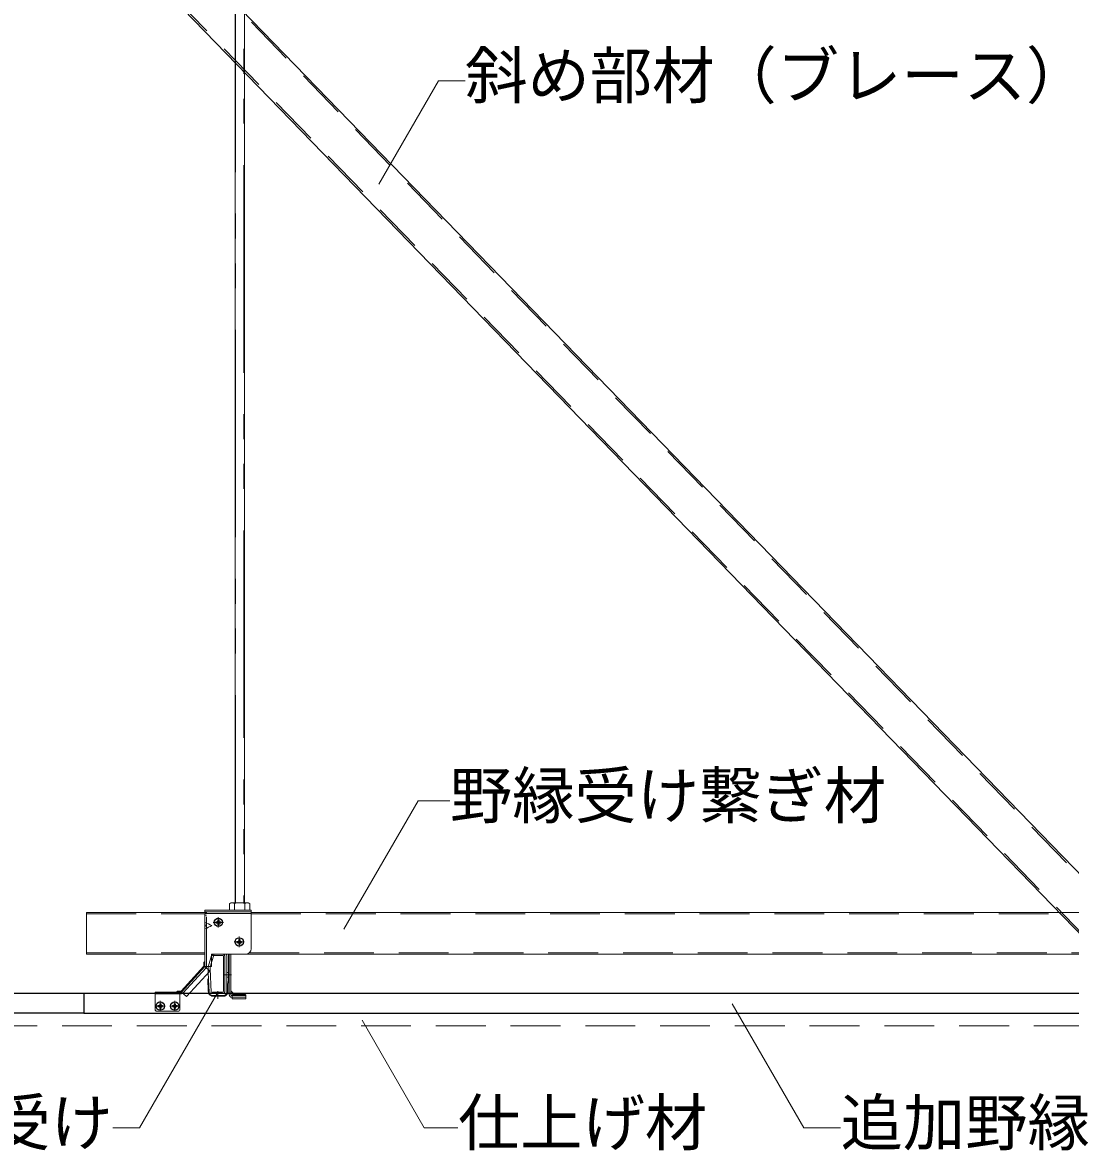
# Model space of a CAD drawing. Units: millimetres on the paper, with parts at other scales. Extents: x -195 to 195, y -140 to 138.
# Drawn here: x -157.28 to -132.05, y -104.29 to -77.11 of the extents above; entities that cross this region are included whole.
import ezdxf
from ezdxf.enums import TextEntityAlignment as Align

# ---------------------------------------------------------------- set-up
doc = ezdxf.new("R2010")
doc.units = ezdxf.units.MM
for name, pattern in [('CHAIN1', [8, 5, -1, 1, -1]), ('DASHED1', [1.8, 1.2, -0.6]), ('DOUBLE_CHAIN1', [8.8, 5, -1, 0.6, -0.6, 0.6, -1])]:
    doc.linetypes.add(name, pattern=pattern)
for name, color, linetype, lineweight in [('7-0_中心線', 4, 'CHAIN1', 9), ('7-1_吊り材', 7, 'Continuous', 18), ('7-2_野縁受け', 3, 'Continuous', 18), ('7-3_野縁', 2, 'Continuous', 25), ('7-4_ブレース・補強材', 3, 'DASHED1', 18), ('7-6_文字', 3, 'Continuous', 18), ('7-B_補強金具・金具・その他', 3, 'Continuous', 18), ('7-C_ビス・アンカーボルト・強調図形', 2, 'Continuous', 25), ('7-D_パネル', 4, 'Continuous', 9)]:
    doc.layers.add(name, color=color, linetype=linetype, lineweight=lineweight)
doc.styles.add('ＭＳ ゴシック', font='')
doc.styles.get('ＭＳ ゴシック').set_extended_font_data('MS Gothic')

msp = doc.modelspace()

# ---------------------------------------------------------------- linework, layer by layer
at = {"layer": '7-0_中心線'}
for p, q in [((-152.69, -98.792), (-152.448, -98.792)), ((-152.569, -98.916), (-152.569, -98.666)), ((-152.065, -99.387), (-152.065, -99.137)), ((-152.186, -99.263), (-151.944, -99.263)), ((-152.446, -100.057), (-152.254, -100.057)), ((-152.578, -100.453), (-152.578, -100.635)), ((-154.089, -100.81), (-153.847, -100.81)), ((-153.968, -100.934), (-153.968, -100.684)), ((-153.739, -100.81), (-153.497, -100.81)), ((-153.618, -100.934), (-153.618, -100.684))]:
    msp.add_line(p, q, dxfattribs=at)
at = {"layer": '7-1_吊り材'}
for p, q in [((-152.167, -54.149), (-152.167, -98.316)), ((-152.167, -54.149), (-152.167, -98.316)), ((-151.942, -54.149), (-151.942, -98.316)), ((-151.942, -54.149), (-151.942, -97.98)), ((-152.267, -98.321), (-152.3, -98.34)), ((-152.3, -98.398), (-152.3, -98.34)), ((-152.177, -98.398), (-152.177, -98.34)), ((-151.932, -98.398), (-151.932, -98.34)), ((-151.81, -98.398), (-151.81, -98.34)), ((-152.3, -98.496), (-152.3, -98.398)), ((-152.177, -98.496), (-152.177, -98.398)), ((-151.932, -98.496), (-151.932, -98.398)), ((-151.81, -98.496), (-151.81, -98.398)), ((-152.73, -99.762), (-152.668, -99.557)), ((-152.729, -99.587), (-152.72, -99.557)), ((-152.424, -99.557), (-152.413, -99.615)), ((-152.413, -99.615), (-152.413, -100.47)), ((-152.374, -99.557), (-152.363, -99.615)), ((-152.363, -100.47), (-152.363, -99.615)), ((-152.326, -100.164), (-152.326, -99.557)), ((-152.814, -99.928), (-152.814, -99.918)), ((-152.742, -100.471), (-152.765, -99.916)), ((-152.813, -100.452), (-152.825, -100.158)), ((-152.792, -100.473), (-152.811, -100.01)), ((-152.327, -100.189), (-152.337, -100.292)), ((-152.413, -100.283), (-152.413, -100.282)), ((-152.363, -100.417), (-152.363, -100.416)), ((-152.338, -100.46), (-152.338, -100.325))]:
    msp.add_line(p, q, dxfattribs=at)
at = {"layer": '7-1_吊り材', "linetype": 'DOUBLE_CHAIN1'}
for p, q in [((-152.153, -98.316), (-152.153, -54.149)), ((-151.956, -54.149), (-151.956, -98.316))]:
    msp.add_line(p, q, dxfattribs=at)
at = {"layer": '7-1_吊り材', "linetype": 'DASHED1'}
for p, q in [((-152.804, -99.836), (-152.73, -99.589)), ((-152.811, -100.01), (-152.814, -99.928)), ((-152.756, -99.85), (-152.73, -99.762)), ((-152.363, -100.001), (-152.326, -100.001)), ((-152.363, -100.114), (-152.326, -100.114)), ((-152.705, -100.507), (-152.451, -100.507)), ((-152.705, -100.557), (-152.451, -100.557)), ((-152.688, -100.572), (-152.451, -100.572)), ((-152.628, -100.557), (-152.628, -100.572)), ((-152.528, -100.557), (-152.528, -100.572)), ((-152.503, -100.557), (-152.505, -100.557))]:
    msp.add_line(p, q, dxfattribs=at)
at = {"layer": '7-1_吊り材'}
msp.add_lwpolyline([(-152.267, -98.321), (-151.842, -98.321), (-151.81, -98.34)], dxfattribs=at)
for centre, radius, start, end in [((-152.22, -98.49), 0.17, 96.3429, 118.0413), ((-152.243, -98.443), 0.122, 57.5712, 88.0446), ((-152.055, -98.726), 0.405, 72.412, 107.588), ((-151.867, -98.443), 0.122, 91.9554, 122.4288), ((-151.89, -98.49), 0.17, 61.9587, 83.6571), ((-152.565, -99.908), 0.25, 168.3445, 182.3187), ((-152.565, -99.908), 0.2, 165.3726, 182.3187), ((-152.751, -100.183), 0.078, 134.9801, 161.3976), ((-152.576, -100.164), 0.25, 354.294, 0), ((-152.688, -100.447), 0.125, 182.3187, 208.6854), ((-152.705, -100.47), 0.0875, 182.3187, 205.3769), ((-152.705, -100.47), 0.0375, 182.3187, 270), ((-152.451, -100.47), 0.0375, 270, 0), ((-152.451, -100.47), 0.0875, 334.6231, 0), ((-152.451, -100.46), 0.113, 335.025, 0), ((-151.963, -100.325), 0.375, 175, 180)]:
    msp.add_arc(centre, radius, start, end, dxfattribs=at)
at = {"layer": '7-1_吊り材', "linetype": 'DASHED1'}
for centre, radius, start, end in [((-152.565, -99.908), 0.25, 163.2308, 168.3445), ((-152.565, -99.908), 0.2, 163.2308, 165.3726), ((-152.688, -100.447), 0.125, 208.6854, 270), ((-152.705, -100.47), 0.0875, 205.3769, 270), ((-152.451, -100.47), 0.0875, 270, 334.6231), ((-152.451, -100.46), 0.113, 270, 335.025)]:
    msp.add_arc(centre, radius, start, end, dxfattribs=at)
at = {"layer": '7-2_野縁受け'}
for p, q in [((-155.744, -98.557), (-155.744, -99.557)), ((-155.744, -98.557), (-152.852, -98.557)), ((-151.779, -98.557), (-132.32, -98.557)), ((-155.744, -99.557), (-152.892, -99.557)), ((-152.713, -99.557), (-152.468, -99.557)), ((-152.713, -99.557), (-152.713, -99.587)), ((-152.713, -99.557), (-152.485, -99.557)), ((-152.468, -99.587), (-152.713, -99.587)), ((-152.443, -100.452), (-152.443, -99.612)), ((-152.414, -100.452), (-152.414, -99.612)), ((-151.904, -99.557), (-131.466, -99.557)), ((-152.713, -100.477), (-152.713, -100.507)), ((-152.468, -100.477), (-152.713, -100.477)), ((-152.468, -100.507), (-152.713, -100.507))]:
    msp.add_line(p, q, dxfattribs=at)
at = {"layer": '7-2_野縁受け', "linetype": 'DASHED1'}
for p, q in [((-155.744, -98.587), (-152.892, -98.587)), ((-151.779, -98.587), (-132.291, -98.587)), ((-132.32, -98.557), (-130.928, -98.557)), ((-155.744, -99.527), (-152.892, -99.527))]:
    msp.add_line(p, q, dxfattribs=at)
msp.add_lwpolyline([(-151.823, -99.527), (-131.38, -99.527), (-130.392, -99.527)], dxfattribs=at)
at = {"layer": '7-2_野縁受け'}
for centre, radius, start, end in [((-152.468, -99.612), 0.055, 360, 90), ((-152.468, -99.612), 0.025, 360, 90), ((-152.468, -100.452), 0.025, 270, 360), ((-152.468, -100.452), 0.055, 270, 360)]:
    msp.add_arc(centre, radius, start, end, dxfattribs=at)
at = {"layer": '7-3_野縁'}
for p, q in [((-155.804, -100.507), (-181.53, -100.507)), ((-124.017, -100.507), (-155.804, -100.507)), ((-155.804, -100.982), (-124.017, -100.982))]:
    msp.add_line(p, q, dxfattribs=at)
msp.add_lwpolyline([(-155.804, -100.507), (-155.804, -100.982), (-181.53, -100.982)], dxfattribs=at)
at = {"layer": '7-4_ブレース・補強材'}
for p, q in [((-173.065, -55.133), (-130.662, -98.889)), ((-173.725, -55.773), (-131.322, -99.53))]:
    msp.add_line(p, q, dxfattribs=at)
at = {"layer": '7-4_ブレース・補強材', "linetype": 'Continuous'}
for p, q in [((-173.036, -55.105), (-130.633, -98.861)), ((-173.754, -55.801), (-131.351, -99.557))]:
    msp.add_line(p, q, dxfattribs=at)
at = {"layer": '7-6_文字', "color": 7}
for p, q in [((-148.704, -81.011), (-147.265, -78.519)), ((-147.265, -78.519), (-146.624, -78.519)), ((-149.543, -98.953), (-147.76, -95.865)), ((-147.76, -95.865), (-146.992, -95.865)), ((-152.588, -100.493), (-154.465, -103.746)), ((-140.197, -100.755), (-138.47, -103.746)), ((-149.107, -101.151), (-147.609, -103.746)), ((-154.465, -103.746), (-155.106, -103.746)), ((-147.609, -103.746), (-146.798, -103.746)), ((-138.47, -103.746), (-137.585, -103.746))]:
    msp.add_line(p, q, dxfattribs=at)
at = {"layer": '7-B_補強金具・金具・その他'}
for p, q in [((-152.892, -98.496), (-151.779, -98.496)), ((-152.892, -98.496), (-152.892, -98.536)), ((-152.892, -98.536), (-151.779, -98.536)), ((-152.892, -98.576), (-151.779, -98.576)), ((-152.892, -98.576), (-152.892, -99.857)), ((-151.779, -99.432), (-151.779, -98.496)), ((-151.779, -98.576), (-151.779, -98.576)), ((-151.904, -99.557), (-152.73, -99.557)), ((-152.73, -99.557), (-152.73, -99.857)), ((-152.305, -100.507), (-152.305, -99.557)), ((-152.305, -100.305), (-152.305, -99.615)), ((-152.264, -100.507), (-152.264, -99.557)), ((-153.463, -100.447), (-152.917, -99.848)), ((-153.452, -100.472), (-152.892, -99.857)), ((-153.332, -100.582), (-152.772, -99.967)), ((-152.892, -99.732), (-152.917, -99.757)), ((-152.917, -99.757), (-152.917, -99.848)), ((-152.73, -99.857), (-152.892, -99.857)), ((-152.772, -99.967), (-152.892, -99.857)), ((-154.092, -100.472), (-154.092, -100.512)), ((-154.092, -100.885), (-154.092, -100.472)), ((-153.452, -100.472), (-154.092, -100.472)), ((-153.577, -100.472), (-153.552, -100.447)), ((-153.463, -100.447), (-153.552, -100.447)), ((-153.492, -100.885), (-153.492, -100.472)), ((-153.492, -100.512), (-153.452, -100.512)), ((-153.452, -100.472), (-153.332, -100.582)), ((-152.264, -100.446), (-152.203, -100.507)), ((-153.542, -100.935), (-154.042, -100.935))]:
    msp.add_line(p, q, dxfattribs=at)
at = {"layer": '7-B_補強金具・金具・その他', "linetype": 'DASHED1'}
for p, q in [((-152.852, -98.616), (-152.892, -98.616)), ((-152.852, -99.857), (-152.852, -98.616)), ((-153.422, -100.499), (-152.862, -99.884)), ((-153.492, -100.512), (-154.092, -100.512)), ((-152.305, -100.507), (-152.305, -100.535)), ((-152.264, -100.507), (-152.264, -100.532)), ((-152.203, -100.507), (-152.187, -100.523)), ((-151.945, -100.523), (-152.199, -100.523)), ((-151.945, -100.54), (-152.199, -100.54)), ((-152.242, -100.597), (-152.239, -100.597)), ((-152.239, -100.557), (-152.239, -100.557)), ((-152.239, -100.557), (-151.905, -100.557)), ((-152.239, -100.563), (-152.239, -100.637)), ((-152.239, -100.597), (-151.905, -100.597)), ((-151.905, -100.637), (-152.239, -100.637)), ((-151.905, -100.563), (-151.905, -100.637))]:
    msp.add_line(p, q, dxfattribs=at)
at = {"layer": '7-B_補強金具・金具・その他'}
msp.add_lwpolyline([(-152.892, -98.576), (-152.852, -98.576), (-152.852, -98.536)], dxfattribs=at)
for centre, radius, start, end in [((-153.114, -99.535), 0.769, 59.7781, 73.2166), ((-152.744, -98.81), 0.148, 185.5926, 204.362), ((-153.114, -98.207), 0.769, 286.7834, 300.2219), ((-152.744, -98.932), 0.148, 155.638, 174.4074), ((-151.904, -99.432), 0.125, 270, 0), ((-152.892, -99.857), 0.04, 317.6848, 0), ((-153.452, -100.472), 0.04, 270, 317.6848), ((-154.042, -100.885), 0.05, 180, 270), ((-153.542, -100.885), 0.05, 270, 0)]:
    msp.add_arc(centre, radius, start, end, dxfattribs=at)
at = {"layer": '7-B_補強金具・金具・その他', "linetype": 'DASHED1'}
for centre, radius, start, end in [((-152.242, -100.535), 0.0625, 180, 270), ((-152.239, -100.532), 0.025, 180, 270), ((-152.199, -100.563), 0.04, 90, 180), ((-152.199, -100.58), 0.04, 90, 180), ((-151.945, -100.563), 0.04, 0, 90), ((-151.945, -100.58), 0.04, 0, 90)]:
    msp.add_arc(centre, radius, start, end, dxfattribs=at)
at = {"layer": '7-C_ビス・アンカーボルト・強調図形'}
for p, q in [((-152.627, -98.779), (-152.594, -98.779)), ((-152.627, -98.779), (-152.627, -98.804)), ((-152.627, -98.804), (-152.594, -98.804)), ((-152.582, -98.734), (-152.557, -98.734)), ((-152.582, -98.734), (-152.582, -98.767)), ((-152.582, -98.817), (-152.582, -98.849)), ((-152.582, -98.849), (-152.557, -98.849)), ((-152.557, -98.734), (-152.557, -98.767)), ((-152.557, -98.817), (-152.557, -98.849)), ((-152.544, -98.779), (-152.512, -98.779)), ((-152.544, -98.804), (-152.512, -98.804)), ((-152.512, -98.779), (-152.512, -98.804)), ((-152.123, -99.25), (-152.09, -99.25)), ((-152.123, -99.25), (-152.123, -99.275)), ((-152.123, -99.275), (-152.09, -99.275)), ((-152.078, -99.205), (-152.053, -99.205)), ((-152.078, -99.205), (-152.078, -99.237)), ((-152.078, -99.287), (-152.078, -99.32)), ((-152.078, -99.32), (-152.053, -99.32)), ((-152.053, -99.205), (-152.053, -99.237)), ((-152.053, -99.287), (-152.053, -99.32)), ((-152.04, -99.25), (-152.008, -99.25)), ((-152.04, -99.275), (-152.008, -99.275)), ((-152.008, -99.25), (-152.008, -99.275)), ((-154.026, -100.798), (-153.993, -100.798)), ((-154.026, -100.798), (-154.026, -100.823)), ((-153.981, -100.753), (-153.956, -100.753)), ((-153.981, -100.753), (-153.981, -100.785)), ((-153.956, -100.753), (-153.956, -100.785)), ((-153.943, -100.798), (-153.911, -100.798)), ((-153.911, -100.798), (-153.911, -100.823)), ((-153.675, -100.797), (-153.643, -100.797)), ((-153.675, -100.797), (-153.675, -100.822)), ((-153.63, -100.752), (-153.605, -100.752)), ((-153.63, -100.752), (-153.63, -100.785)), ((-153.605, -100.752), (-153.605, -100.785)), ((-153.593, -100.797), (-153.56, -100.797)), ((-153.56, -100.797), (-153.56, -100.822)), ((-154.026, -100.823), (-153.993, -100.823)), ((-153.981, -100.835), (-153.981, -100.868)), ((-153.981, -100.868), (-153.956, -100.868)), ((-153.956, -100.835), (-153.956, -100.868)), ((-153.943, -100.823), (-153.911, -100.823)), ((-153.675, -100.822), (-153.643, -100.822)), ((-153.63, -100.835), (-153.63, -100.867)), ((-153.63, -100.867), (-153.605, -100.867)), ((-153.605, -100.835), (-153.605, -100.867)), ((-153.593, -100.822), (-153.56, -100.822))]:
    msp.add_line(p, q, dxfattribs=at)
for centre in [(-152.569, -98.792), (-152.065, -99.263), (-153.968, -100.81), (-153.618, -100.81)]:
    msp.add_circle(centre, 0.1, dxfattribs=at)
for centre, start, end in [((-152.594, -98.767), 270, 0), ((-152.594, -98.817), 0, 90), ((-152.544, -98.767), 180, 270), ((-152.544, -98.817), 90, 180), ((-152.09, -99.237), 270, 0), ((-152.09, -99.287), 0, 90), ((-152.04, -99.237), 180, 270), ((-152.04, -99.287), 90, 180), ((-153.993, -100.785), 270, 0), ((-153.943, -100.785), 180, 270), ((-153.643, -100.785), 270, 0), ((-153.593, -100.785), 180, 270), ((-153.993, -100.835), 0, 90), ((-153.943, -100.835), 90, 180), ((-153.643, -100.835), 0, 90), ((-153.593, -100.835), 90, 180)]:
    msp.add_arc(centre, 0.0125, start, end, dxfattribs=at)
at = {"layer": '7-D_パネル', "linetype": 'DASHED1'}
for p, q in [((-181.53, -100.982), (-124.017, -100.982)), ((-181.53, -101.282), (-124.017, -101.282))]:
    msp.add_line(p, q, dxfattribs=at)

# ---------------------------------------------------------------- texts
at = {"layer": '7-6_文字', "color": 7, "style": 'ＭＳ ゴシック'}
for s, p in [('斜め部材（ブレース）', (-146.624, -79.269)), ('野縁受け繋ぎ材', (-146.992, -96.615)), ('野縁受け', (-161.106, -104.496)), ('仕上げ材', (-146.798, -104.496)), ('追加野縁', (-137.585, -104.496))]:
    msp.add_text(s, height=1.1, dxfattribs=at).set_placement(p, align=Align.BOTTOM_LEFT)

doc.saveas('drawing.dxf')
